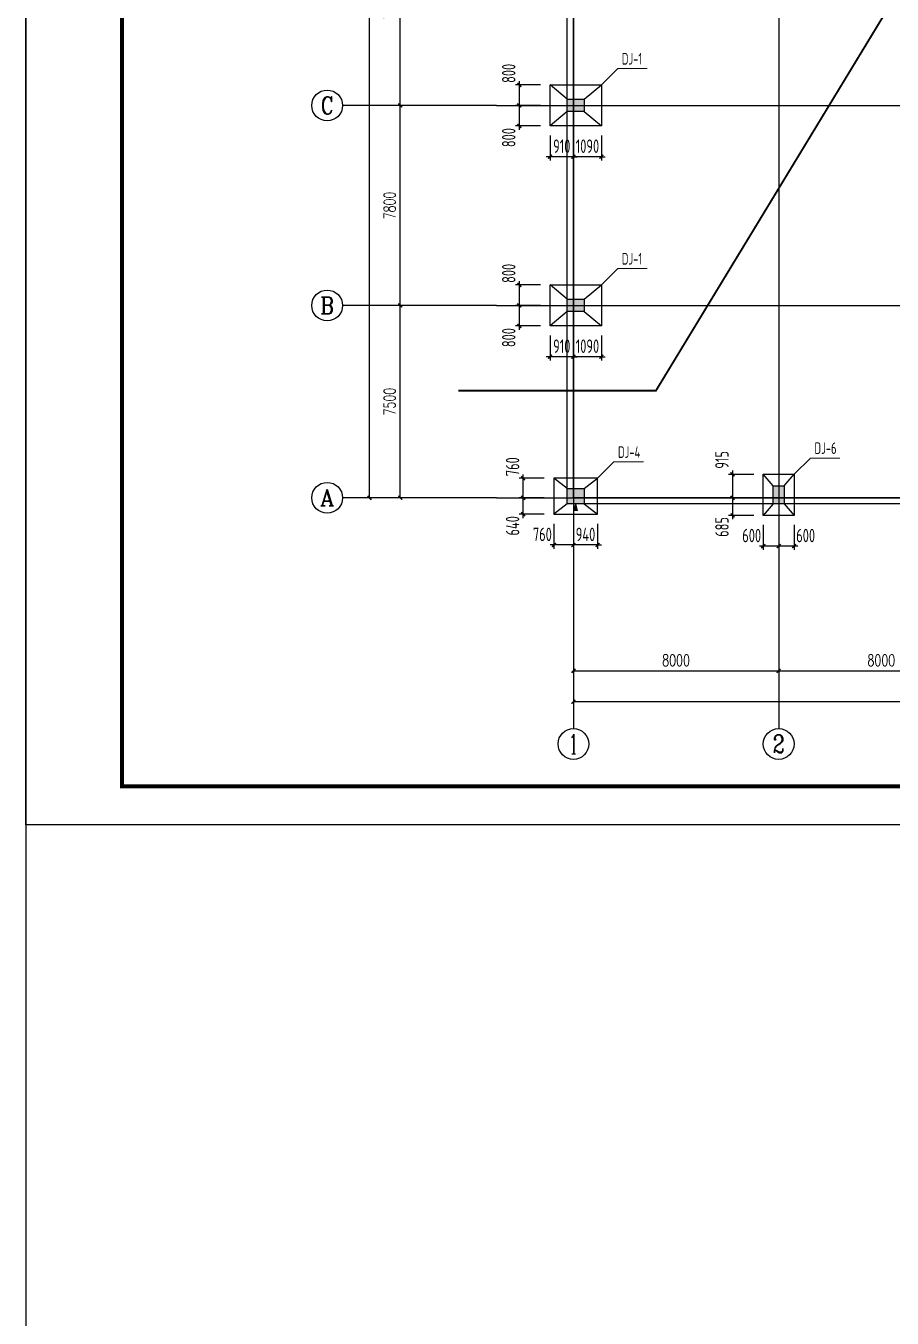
# Model space of a CAD drawing. Header units: millimetres. Extents: x 6950065 to 7140129, y 16284814 to 19754034.
# Drawn here: x 6955997 to 6989765, y 18893966 to 18944365 of the extents above; entities that cross this region are included whole.
import ezdxf
from ezdxf.enums import TextEntityAlignment as Align

# ---------------------------------------------------------------- set-up
doc = ezdxf.new("R2010")
doc.units = ezdxf.units.MM
doc.header["$LTSCALE"] = 1500
doc.header["$MEASUREMENT"] = 0
doc.linetypes.add('94', pattern=[0])
doc.linetypes.add('DASH', pattern=[0.35, 0.25, -0.1])
doc.layers.get('Defpoints').update_dxf_attribs({"color": 1})
for name, color, linetype in [('1', 7, 'Continuous'), ('3', 3, 'Continuous'), ('AXIS', 3, 'Continuous'), ('AXIS_TEXT', 7, 'Continuous'), ('COLU', 253, 'Continuous'), ('COLU_DIM', 3, 'Continuous'), ('COLU_HATCH', 251, 'Continuous'), ('C型钢', 6, 'Continuous'), ('dim', 7, 'Continuous'), ('HANDRAIL', 3, 'Continuous'), ('TK', 4, 'Continuous'), ('搅拌桩', 136, 'Continuous')]:
    doc.layers.add(name, color=color, linetype=linetype)
doc.layers.add('COLU_NUM', color=7, linetype='Continuous', lineweight=0)
doc.styles.add('_TCH_AXIS', font='COMPLEX', dxfattribs={"bigfont": 'GBCBIG'})
doc.styles.add('_TCH_DIM_T3', font='SIMPLEX', dxfattribs={"width": 0.705882, "bigfont": 'GBCBIG'})
doc.styles.add('COMPLEX', font='COMPLEX')
doc.styles.add('TSSD_Dimension', font='Tssdeng.shx', dxfattribs={"width": 0.7, "bigfont": 'hztxt.shx'})
doc.styles.add('TSSD_Label', font='Tssdeng.shx', dxfattribs={"width": 0.7, "bigfont": 'hztxt.shx'})
doc.dimstyles.new('_TCH_ARCH&&150', dxfattribs={"dimtxt": 446.25, "dimasz": 150, "dimexe": 375, "dimexo": 450, "dimgap": 189.375, "dimtad": 1, "dimdec": 0, "dimzin": 0, "dimdsep": 46, "dimtxsty": '_TCH_DIM_T3', "dimblk": 'ARCHTICK', "dimcen": 0.09, "dimclrt": 7, "dimazin": 2, "dimtfac": 1, "dimtdec": 0, "dimtix": 1, "dimtmove": 2, "dimatfit": 3, "dimfxl": 0, "dimtolj": 1, "dimtzin": 0, "dimarcsym": 0})
doc.dimstyles.new('TSSD_150_150', dxfattribs={"dimtxt": 525, "dimasz": 150, "dimexe": 150, "dimexo": 375, "dimgap": 150, "dimtad": 1, "dimdec": 0, "dimzin": 0, "dimdsep": 46, "dimtxsty": 'TSSD_Dimension', "dimblk": 'ARCHTICK', "dimcen": 0, "dimdle": 150, "dimclrt": 7, "dimadec": 0, "dimazin": 0, "dimtfac": 1, "dimtdec": 0, "dimtix": 1, "dimtmove": 2, "dimatfit": 3, "dimfxl": 0, "dimtolj": 1, "dimtzin": 0, "dimarcsym": 0})

# ---------------------------------------------------------------- blocks, each defined once
blk = doc.blocks.new('jmv')
at = {"layer": 'COLU_HATCH'}
for points in [[(6319606, 18763930), (6320266, 18763930), (6320266, 18763450), (6319606, 18763450)], [(6319606, 18756130), (6320266, 18756130), (6320266, 18755650), (6319606, 18755650)], [(6319606, 18748750), (6320266, 18748750), (6320266, 18748150), (6319606, 18748150)], [(6327626, 18748860), (6328066, 18748860), (6328066, 18748150), (6327626, 18748150)]]:
    blk.add_hatch(color=256, dxfattribs=at).paths.add_polyline_path(points)
at = {"layer": 'COLU'}
for points in [[(6319606, 18763930), (6320266, 18763930), (6320266, 18763450), (6319606, 18763450)], [(6319606, 18756130), (6320266, 18756130), (6320266, 18755650), (6319606, 18755650)], [(6319606, 18748750), (6320266, 18748750), (6320266, 18748150), (6319606, 18748150)], [(6327626, 18748860), (6328066, 18748860), (6328066, 18748150), (6327626, 18748150)]]:
    blk.add_lwpolyline(points, close=True, dxfattribs=at)
blk = doc.blocks.new('_ArchTick')
at = {"color": 0, "linetype": 'ByBlock', "const_width": 0.4}
blk.add_lwpolyline([(-0.5, -0.5), (0.5, 0.5)], dxfattribs=at)
blk = doc.blocks.new('*D786')
at = {"layer": 'COLU_DIM', "color": 0, "lineweight": -2}
for p, q in [((6977342, 18940084), (6977342, 18939109)), ((6978432, 18940084), (6978432, 18939109)), ((6977342, 18939259), (6977192, 18939259)), ((6978432, 18939259), (6977342, 18939259)), ((6978432, 18939259), (6978582, 18939259))]:
    blk.add_line(p, q, dxfattribs=at)
at = {"layer": 'Defpoints', "color": 0}
for p in [(6977342, 18940459), (6978432, 18940459), (6977342, 18939259)]:
    blk.add_point(p, dxfattribs=at)
at = {"layer": 'COLU_DIM', "color": 0, "lineweight": -2, "xscale": 150, "yscale": 150, "zscale": 150}
blk.add_blockref('_ArchTick', (6977342, 18939259), dxfattribs=at)
at = {"layer": 'COLU_DIM', "color": 0, "lineweight": -2, "xscale": 150, "yscale": 150, "zscale": 150, "rotation": 180}
blk.add_blockref('_ArchTick', (6978432, 18939259), dxfattribs=at)
at = {"layer": 'COLU_DIM', "color": 7, "insert": (6977887, 18939672), "char_height": 525, "attachment_point": 5, "style": 'TSSD_Dimension'}
blk.add_mtext('\\A1;1090', dxfattribs=at)
blk = doc.blocks.new('*D787')
at = {"layer": 'COLU_DIM', "color": 0, "lineweight": -2}
for p, q in [((6976432, 18940084), (6976432, 18939109)), ((6977342, 18940084), (6977342, 18939109)), ((6976432, 18939259), (6976282, 18939259)), ((6977342, 18939259), (6976432, 18939259)), ((6977342, 18939259), (6977492, 18939259))]:
    blk.add_line(p, q, dxfattribs=at)
at = {"layer": 'Defpoints', "color": 0}
for p in [(6976432, 18940459), (6977342, 18940459), (6976432, 18939259)]:
    blk.add_point(p, dxfattribs=at)
at = {"layer": 'COLU_DIM', "color": 0, "lineweight": -2, "xscale": 150, "yscale": 150, "zscale": 150}
blk.add_blockref('_ArchTick', (6976432, 18939259), dxfattribs=at)
at = {"layer": 'COLU_DIM', "color": 0, "lineweight": -2, "xscale": 150, "yscale": 150, "zscale": 150, "rotation": 180}
blk.add_blockref('_ArchTick', (6977342, 18939259), dxfattribs=at)
at = {"layer": 'COLU_DIM', "color": 7, "insert": (6976887, 18939672), "char_height": 525, "attachment_point": 5, "style": 'TSSD_Dimension'}
blk.add_mtext('\\A1;910', dxfattribs=at)
blk = doc.blocks.new('*D788')
at = {"layer": 'COLU_DIM', "color": 0, "lineweight": -2}
for p, q in [((6976057, 18942059), (6975082, 18942059)), ((6975232, 18942209), (6975232, 18941109)), ((6976057, 18941259), (6975082, 18941259))]:
    blk.add_line(p, q, dxfattribs=at)
at = {"layer": 'Defpoints', "color": 0}
for p in [(6976432, 18942059), (6975232, 18941259), (6976432, 18941259)]:
    blk.add_point(p, dxfattribs=at)
at = {"layer": 'COLU_DIM', "color": 0, "lineweight": -2, "xscale": 150, "yscale": 150, "zscale": 150}
for p, rotation in [((6975232, 18942059), 90), ((6975232, 18941259), 270)]:
    blk.add_blockref('_ArchTick', p, dxfattribs=dict(at, rotation=rotation))
at = {"layer": 'COLU_DIM', "color": 7, "insert": (6974819, 18942511), "char_height": 525, "attachment_point": 5, "rotation": 90, "style": 'TSSD_Dimension'}
blk.add_mtext('\\A1;800', dxfattribs=at)
blk = doc.blocks.new('*D789')
at = {"layer": 'COLU_DIM', "color": 0, "lineweight": -2}
for p, q in [((6976057, 18941259), (6975082, 18941259)), ((6975232, 18941409), (6975232, 18940309)), ((6976057, 18940459), (6975082, 18940459))]:
    blk.add_line(p, q, dxfattribs=at)
at = {"layer": 'Defpoints', "color": 0}
for p in [(6976432, 18941259), (6975232, 18940459), (6976432, 18940459)]:
    blk.add_point(p, dxfattribs=at)
at = {"layer": 'COLU_DIM', "color": 0, "lineweight": -2, "xscale": 150, "yscale": 150, "zscale": 150}
for p, rotation in [((6975232, 18941259), 90), ((6975232, 18940459), 270)]:
    blk.add_blockref('_ArchTick', p, dxfattribs=dict(at, rotation=rotation))
at = {"layer": 'COLU_DIM', "color": 7, "insert": (6974819, 18940007), "char_height": 525, "attachment_point": 5, "rotation": 90, "style": 'TSSD_Dimension'}
blk.add_mtext('\\A1;800', dxfattribs=at)
blk = doc.blocks.new('*D790')
at = {"layer": 'COLU_DIM', "color": 0, "lineweight": -2}
for p, q in [((6977342, 18932284), (6977342, 18931309)), ((6978432, 18932284), (6978432, 18931309)), ((6977342, 18931459), (6977192, 18931459)), ((6978432, 18931459), (6977342, 18931459)), ((6978432, 18931459), (6978582, 18931459))]:
    blk.add_line(p, q, dxfattribs=at)
at = {"layer": 'Defpoints', "color": 0}
for p in [(6977342, 18932659), (6978432, 18932659), (6977342, 18931459)]:
    blk.add_point(p, dxfattribs=at)
at = {"layer": 'COLU_DIM', "color": 0, "lineweight": -2, "xscale": 150, "yscale": 150, "zscale": 150}
blk.add_blockref('_ArchTick', (6977342, 18931459), dxfattribs=at)
at = {"layer": 'COLU_DIM', "color": 0, "lineweight": -2, "xscale": 150, "yscale": 150, "zscale": 150, "rotation": 180}
blk.add_blockref('_ArchTick', (6978432, 18931459), dxfattribs=at)
at = {"layer": 'COLU_DIM', "color": 7, "insert": (6977887, 18931872), "char_height": 525, "attachment_point": 5, "style": 'TSSD_Dimension'}
blk.add_mtext('\\A1;1090', dxfattribs=at)
blk = doc.blocks.new('*D791')
at = {"layer": 'COLU_DIM', "color": 0, "lineweight": -2}
for p, q in [((6976432, 18932284), (6976432, 18931309)), ((6977342, 18932284), (6977342, 18931309)), ((6976432, 18931459), (6976282, 18931459)), ((6977342, 18931459), (6976432, 18931459)), ((6977342, 18931459), (6977492, 18931459))]:
    blk.add_line(p, q, dxfattribs=at)
at = {"layer": 'Defpoints', "color": 0}
for p in [(6976432, 18932659), (6977342, 18932659), (6976432, 18931459)]:
    blk.add_point(p, dxfattribs=at)
at = {"layer": 'COLU_DIM', "color": 0, "lineweight": -2, "xscale": 150, "yscale": 150, "zscale": 150}
blk.add_blockref('_ArchTick', (6976432, 18931459), dxfattribs=at)
at = {"layer": 'COLU_DIM', "color": 0, "lineweight": -2, "xscale": 150, "yscale": 150, "zscale": 150, "rotation": 180}
blk.add_blockref('_ArchTick', (6977342, 18931459), dxfattribs=at)
at = {"layer": 'COLU_DIM', "color": 7, "insert": (6976887, 18931872), "char_height": 525, "attachment_point": 5, "style": 'TSSD_Dimension'}
blk.add_mtext('\\A1;910', dxfattribs=at)
blk = doc.blocks.new('*D792')
at = {"layer": 'COLU_DIM', "color": 0, "lineweight": -2}
for p, q in [((6976057, 18934259), (6975082, 18934259)), ((6975232, 18934409), (6975232, 18933309)), ((6976057, 18933459), (6975082, 18933459))]:
    blk.add_line(p, q, dxfattribs=at)
at = {"layer": 'Defpoints', "color": 0}
for p in [(6976432, 18934259), (6975232, 18933459), (6976432, 18933459)]:
    blk.add_point(p, dxfattribs=at)
at = {"layer": 'COLU_DIM', "color": 0, "lineweight": -2, "xscale": 150, "yscale": 150, "zscale": 150}
for p, rotation in [((6975232, 18934259), 90), ((6975232, 18933459), 270)]:
    blk.add_blockref('_ArchTick', p, dxfattribs=dict(at, rotation=rotation))
at = {"layer": 'COLU_DIM', "color": 7, "insert": (6974819, 18934711), "char_height": 525, "attachment_point": 5, "rotation": 90, "style": 'TSSD_Dimension'}
blk.add_mtext('\\A1;800', dxfattribs=at)
blk = doc.blocks.new('*D793')
at = {"layer": 'COLU_DIM', "color": 0, "lineweight": -2}
for p, q in [((6976057, 18933459), (6975082, 18933459)), ((6975232, 18933609), (6975232, 18932509)), ((6976057, 18932659), (6975082, 18932659))]:
    blk.add_line(p, q, dxfattribs=at)
at = {"layer": 'Defpoints', "color": 0}
for p in [(6976432, 18933459), (6975232, 18932659), (6976432, 18932659)]:
    blk.add_point(p, dxfattribs=at)
at = {"layer": 'COLU_DIM', "color": 0, "lineweight": -2, "xscale": 150, "yscale": 150, "zscale": 150}
for p, rotation in [((6975232, 18933459), 90), ((6975232, 18932659), 270)]:
    blk.add_blockref('_ArchTick', p, dxfattribs=dict(at, rotation=rotation))
at = {"layer": 'COLU_DIM', "color": 7, "insert": (6974819, 18932207), "char_height": 525, "attachment_point": 5, "rotation": 90, "style": 'TSSD_Dimension'}
blk.add_mtext('\\A1;800', dxfattribs=at)
blk = doc.blocks.new('*D1348')
at = {"layer": 'COLU_DIM', "color": 0, "lineweight": -2}
for p, q in [((6985342, 18924899), (6985342, 18923924)), ((6985942, 18924899), (6985942, 18923924)), ((6986092, 18924074), (6985192, 18924074))]:
    blk.add_line(p, q, dxfattribs=at)
at = {"layer": 'Defpoints', "color": 0}
for p in [(6985342, 18925274), (6985942, 18925274), (6985342, 18924074)]:
    blk.add_point(p, dxfattribs=at)
at = {"layer": 'COLU_DIM', "color": 0, "lineweight": -2, "xscale": 150, "yscale": 150, "zscale": 150, "rotation": 180}
blk.add_blockref('_ArchTick', (6985342, 18924074), dxfattribs=at)
at = {"layer": 'COLU_DIM', "color": 0, "lineweight": -2, "xscale": 150, "yscale": 150, "zscale": 150}
blk.add_blockref('_ArchTick', (6985942, 18924074), dxfattribs=at)
at = {"layer": 'COLU_DIM', "color": 7, "insert": (6986393, 18924487), "char_height": 525, "attachment_point": 5, "style": 'TSSD_Dimension'}
blk.add_mtext('\\A1;600', dxfattribs=at)
blk = doc.blocks.new('*D1349')
at = {"layer": 'COLU_DIM', "color": 0, "lineweight": -2}
for p, q in [((6984742, 18924899), (6984742, 18923924)), ((6985342, 18924899), (6985342, 18923924)), ((6985492, 18924074), (6984592, 18924074))]:
    blk.add_line(p, q, dxfattribs=at)
at = {"layer": 'Defpoints', "color": 0}
for p in [(6984742, 18925274), (6985342, 18925274), (6984742, 18924074)]:
    blk.add_point(p, dxfattribs=at)
at = {"layer": 'COLU_DIM', "color": 0, "lineweight": -2, "xscale": 150, "yscale": 150, "zscale": 150, "rotation": 180}
blk.add_blockref('_ArchTick', (6984742, 18924074), dxfattribs=at)
at = {"layer": 'COLU_DIM', "color": 0, "lineweight": -2, "xscale": 150, "yscale": 150, "zscale": 150}
blk.add_blockref('_ArchTick', (6985342, 18924074), dxfattribs=at)
at = {"layer": 'COLU_DIM', "color": 7, "insert": (6984290, 18924487), "char_height": 525, "attachment_point": 5, "style": 'TSSD_Dimension'}
blk.add_mtext('\\A1;600', dxfattribs=at)
blk = doc.blocks.new('*D1347')
at = {"layer": 'COLU_DIM', "color": 0, "lineweight": -2}
for p, q in [((6984367, 18926874), (6983392, 18926874)), ((6983542, 18927024), (6983542, 18925809)), ((6984367, 18925959), (6983392, 18925959))]:
    blk.add_line(p, q, dxfattribs=at)
at = {"layer": 'Defpoints', "color": 0}
for p in [(6984742, 18926874), (6983542, 18925959), (6984742, 18925959)]:
    blk.add_point(p, dxfattribs=at)
at = {"layer": 'COLU_DIM', "color": 0, "lineweight": -2, "xscale": 150, "yscale": 150, "zscale": 150}
for p, rotation in [((6983542, 18926874), 90), ((6983542, 18925959), 270)]:
    blk.add_blockref('_ArchTick', p, dxfattribs=dict(at, rotation=rotation))
at = {"layer": 'COLU_DIM', "color": 7, "insert": (6983129, 18927439), "char_height": 525, "attachment_point": 5, "rotation": 90, "style": 'TSSD_Dimension'}
blk.add_mtext('\\A1;915', dxfattribs=at)
blk = doc.blocks.new('*D1350')
at = {"layer": 'COLU_DIM', "color": 0, "lineweight": -2}
for p, q in [((6984367, 18925959), (6983392, 18925959)), ((6983542, 18926109), (6983542, 18925124)), ((6984367, 18925274), (6983392, 18925274))]:
    blk.add_line(p, q, dxfattribs=at)
at = {"layer": 'Defpoints', "color": 0}
for p in [(6984742, 18925959), (6983542, 18925274), (6984742, 18925274)]:
    blk.add_point(p, dxfattribs=at)
at = {"layer": 'COLU_DIM', "color": 0, "lineweight": -2, "xscale": 150, "yscale": 150, "zscale": 150}
for p, rotation in [((6983542, 18925959), 90), ((6983542, 18925274), 270)]:
    blk.add_blockref('_ArchTick', p, dxfattribs=dict(at, rotation=rotation))
at = {"layer": 'COLU_DIM', "color": 7, "insert": (6983129, 18924822), "char_height": 525, "attachment_point": 5, "rotation": 90, "style": 'TSSD_Dimension'}
blk.add_mtext('\\A1;685', dxfattribs=at)
blk = doc.blocks.new('A$C177878A3')
at = {"layer": '1', "linetype": '94'}
blk.add_hatch(color=6, dxfattribs=at).paths.add_polyline_path([(112, 433), (0, 0), (224, 0)])
at = {"layer": '1', "color": 6, "linetype": '94'}
for p, q in [((0, 0), (112, 433)), ((224, 0), (112, 433)), ((0, 0), (224, 0))]:
    blk.add_line(p, q, dxfattribs=at)
blk = doc.blocks.new('A$C32175502')
at = {"layer": '1', "linetype": '94'}
blk.add_blockref('A$C177878A3', (0, 0), dxfattribs=at)
blk = doc.blocks.new('A$C3C5B3CE3')
at = {"layer": '1', "linetype": '94', "rotation": 180}
blk.add_blockref('A$C32175502', (224, 433), dxfattribs=at)
blk = doc.blocks.new('A$C43EB326B')
at = {"layer": '搅拌桩'}
blk.add_blockref('A$C3C5B3CE3', (0, 0), dxfattribs=at)
blk = doc.blocks.new('A$C2BB7790D')
at = {"layer": 'dim'}
blk.add_blockref('A$C43EB326B', (0, 0), dxfattribs=at)
blk = doc.blocks.new('GeYuanFrame_88343862', base_point=(20.09, 4.53))
at = {"layer": 'TK'}
blk.add_lwpolyline([(20.09, 4.53), (20.09, 598.53), (861.09, 598.53), (861.09, 4.53)], close=True, dxfattribs=at)
at = {"layer": 'TK', "const_width": 1}
blk.add_lwpolyline([(45.09, 588.53), (851.09, 588.53), (851.09, 14.53), (45.09, 14.53)], close=True, dxfattribs=at)
blk = doc.blocks.new('*D1343')
at = {"layer": 'COLU_DIM', "color": 0, "lineweight": -2}
for p, q in [((6977342, 18924944), (6977342, 18923969)), ((6978282, 18924944), (6978282, 18923969)), ((6977342, 18924119), (6977192, 18924119)), ((6978282, 18924119), (6977342, 18924119)), ((6978282, 18924119), (6978432, 18924119))]:
    blk.add_line(p, q, dxfattribs=at)
at = {"layer": 'Defpoints', "color": 0}
for p in [(6977342, 18925319), (6978282, 18925319), (6977342, 18924119)]:
    blk.add_point(p, dxfattribs=at)
at = {"layer": 'COLU_DIM', "color": 0, "lineweight": -2, "xscale": 150, "yscale": 150, "zscale": 150}
blk.add_blockref('_ArchTick', (6977342, 18924119), dxfattribs=at)
at = {"layer": 'COLU_DIM', "color": 0, "lineweight": -2, "xscale": 150, "yscale": 150, "zscale": 150, "rotation": 180}
blk.add_blockref('_ArchTick', (6978282, 18924119), dxfattribs=at)
at = {"layer": 'COLU_DIM', "color": 7, "insert": (6977812, 18924532), "char_height": 525, "attachment_point": 5, "style": 'TSSD_Dimension'}
blk.add_mtext('\\A1;940', dxfattribs=at)
blk = doc.blocks.new('*D1344')
at = {"layer": 'COLU_DIM', "color": 0, "lineweight": -2}
for p, q in [((6976582, 18924944), (6976582, 18923969)), ((6977342, 18924944), (6977342, 18923969)), ((6977492, 18924119), (6976432, 18924119))]:
    blk.add_line(p, q, dxfattribs=at)
at = {"layer": 'Defpoints', "color": 0}
for p in [(6976582, 18925319), (6977342, 18925319), (6976582, 18924119)]:
    blk.add_point(p, dxfattribs=at)
at = {"layer": 'COLU_DIM', "color": 0, "lineweight": -2, "xscale": 150, "yscale": 150, "zscale": 150, "rotation": 180}
blk.add_blockref('_ArchTick', (6976582, 18924119), dxfattribs=at)
at = {"layer": 'COLU_DIM', "color": 0, "lineweight": -2, "xscale": 150, "yscale": 150, "zscale": 150}
blk.add_blockref('_ArchTick', (6977342, 18924119), dxfattribs=at)
at = {"layer": 'COLU_DIM', "color": 7, "insert": (6976130, 18924532), "char_height": 525, "attachment_point": 5, "style": 'TSSD_Dimension'}
blk.add_mtext('\\A1;760', dxfattribs=at)
blk = doc.blocks.new('*D1345')
at = {"layer": 'COLU_DIM', "color": 0, "lineweight": -2}
for p, q in [((6976207, 18925959), (6975232, 18925959)), ((6975382, 18925169), (6975382, 18926109)), ((6976207, 18925319), (6975232, 18925319))]:
    blk.add_line(p, q, dxfattribs=at)
at = {"layer": 'Defpoints', "color": 0}
for p in [(6975382, 18925959), (6976582, 18925959), (6976582, 18925319)]:
    blk.add_point(p, dxfattribs=at)
at = {"layer": 'COLU_DIM', "color": 0, "lineweight": -2, "xscale": 150, "yscale": 150, "zscale": 150}
for p, rotation in [((6975382, 18925959), 90), ((6975382, 18925319), 270)]:
    blk.add_blockref('_ArchTick', p, dxfattribs=dict(at, rotation=rotation))
at = {"layer": 'COLU_DIM', "color": 7, "insert": (6974969, 18924867), "char_height": 525, "attachment_point": 5, "rotation": 90, "style": 'TSSD_Dimension'}
blk.add_mtext('\\A1;640', dxfattribs=at)
blk = doc.blocks.new('*D1346')
at = {"layer": 'COLU_DIM', "color": 0, "lineweight": -2}
for p, q in [((6975382, 18925809), (6975382, 18926869)), ((6976207, 18926719), (6975232, 18926719)), ((6976207, 18925959), (6975232, 18925959))]:
    blk.add_line(p, q, dxfattribs=at)
at = {"layer": 'Defpoints', "color": 0}
for p in [(6975382, 18926719), (6976582, 18926719), (6976582, 18925959)]:
    blk.add_point(p, dxfattribs=at)
at = {"layer": 'COLU_DIM', "color": 0, "lineweight": -2, "xscale": 150, "yscale": 150, "zscale": 150}
for p, rotation in [((6975382, 18926719), 90), ((6975382, 18925959), 270)]:
    blk.add_blockref('_ArchTick', p, dxfattribs=dict(at, rotation=rotation))
at = {"layer": 'COLU_DIM', "color": 7, "insert": (6974969, 18927171), "char_height": 525, "attachment_point": 5, "rotation": 90, "style": 'TSSD_Dimension'}
blk.add_mtext('\\A1;760', dxfattribs=at)
blk = doc.blocks.new('*D1489')
at = {"layer": 'Defpoints', "color": 0}
for p in [(6977342, 18922959), (6985342, 18922959), (6985342, 18919209)]:
    blk.add_point(p, dxfattribs=at)
at = {"layer": 'HANDRAIL', "color": 0, "lineweight": -2}
for p, q in [((6977342, 18922509), (6977342, 18918834)), ((6985342, 18922509), (6985342, 18918834)), ((6977342, 18919209), (6985342, 18919209))]:
    blk.add_line(p, q, dxfattribs=at)
at = {"layer": 'HANDRAIL', "color": 0, "lineweight": -2, "xscale": 150, "yscale": 150, "zscale": 150, "rotation": 180}
blk.add_blockref('_ArchTick', (6977342, 18919209), dxfattribs=at)
at = {"layer": 'HANDRAIL', "color": 0, "lineweight": -2, "xscale": 150, "yscale": 150, "zscale": 150}
blk.add_blockref('_ArchTick', (6985342, 18919209), dxfattribs=at)
at = {"layer": 'HANDRAIL', "color": 7, "insert": (6981342, 18919622), "char_height": 446.2, "attachment_point": 5, "style": '_TCH_DIM_T3'}
blk.add_mtext('\\A1;8000', dxfattribs=at)
blk = doc.blocks.new('*D1490')
at = {"layer": 'Defpoints', "color": 0}
for p in [(6985342, 18922959), (6993342, 18922959), (6993342, 18919209)]:
    blk.add_point(p, dxfattribs=at)
at = {"layer": 'HANDRAIL', "color": 0, "lineweight": -2}
for p, q in [((6985342, 18922509), (6985342, 18918834)), ((6993342, 18922509), (6993342, 18918834)), ((6985342, 18919209), (6993342, 18919209))]:
    blk.add_line(p, q, dxfattribs=at)
at = {"layer": 'HANDRAIL', "color": 0, "lineweight": -2, "xscale": 150, "yscale": 150, "zscale": 150, "rotation": 180}
blk.add_blockref('_ArchTick', (6985342, 18919209), dxfattribs=at)
at = {"layer": 'HANDRAIL', "color": 0, "lineweight": -2, "xscale": 150, "yscale": 150, "zscale": 150}
blk.add_blockref('_ArchTick', (6993342, 18919209), dxfattribs=at)
at = {"layer": 'HANDRAIL', "color": 7, "insert": (6989342, 18919622), "char_height": 446.2, "attachment_point": 5, "style": '_TCH_DIM_T3'}
blk.add_mtext('\\A1;8000', dxfattribs=at)
blk = doc.blocks.new('*D1495')
at = {"layer": 'Defpoints', "color": 0}
for p in [(6977342, 18922959), (7025342, 18922959), (7025342, 18918009)]:
    blk.add_point(p, dxfattribs=at)
at = {"layer": 'HANDRAIL', "color": 0, "lineweight": -2}
for p, q in [((6977342, 18922509), (6977342, 18917634)), ((7025342, 18922509), (7025342, 18917634)), ((6977342, 18918009), (7025342, 18918009))]:
    blk.add_line(p, q, dxfattribs=at)
at = {"layer": 'HANDRAIL', "color": 0, "lineweight": -2, "xscale": 150, "yscale": 150, "zscale": 150, "rotation": 180}
blk.add_blockref('_ArchTick', (6977342, 18918009), dxfattribs=at)
at = {"layer": 'HANDRAIL', "color": 0, "lineweight": -2, "xscale": 150, "yscale": 150, "zscale": 150}
blk.add_blockref('_ArchTick', (7025342, 18918009), dxfattribs=at)
at = {"layer": 'HANDRAIL', "color": 7, "insert": (7001342, 18918422), "char_height": 446.2, "attachment_point": 5, "style": '_TCH_DIM_T3'}
blk.add_mtext('\\A1;48000', dxfattribs=at)
blk = doc.blocks.new('*D1496')
at = {"layer": 'Defpoints', "color": 0}
for p in [(6970592, 18933459), (6974342, 18933459), (6974342, 18925959)]:
    blk.add_point(p, dxfattribs=at)
at = {"layer": 'HANDRAIL', "color": 0, "lineweight": -2}
for p, q in [((6973892, 18933459), (6970217, 18933459)), ((6970592, 18925959), (6970592, 18933459)), ((6973892, 18925959), (6970217, 18925959))]:
    blk.add_line(p, q, dxfattribs=at)
at = {"layer": 'HANDRAIL', "color": 0, "lineweight": -2, "xscale": 150, "yscale": 150, "zscale": 150}
for p, rotation in [((6970592, 18933459), 90), ((6970592, 18925959), 270)]:
    blk.add_blockref('_ArchTick', p, dxfattribs=dict(at, rotation=rotation))
at = {"layer": 'HANDRAIL', "color": 7, "insert": (6970179, 18929709), "char_height": 446.2, "attachment_point": 5, "rotation": 90, "style": '_TCH_DIM_T3'}
blk.add_mtext('\\A1;7500', dxfattribs=at)
blk = doc.blocks.new('*D1497')
at = {"layer": 'Defpoints', "color": 0}
for p in [(6970592, 18941259), (6974342, 18941259), (6974342, 18933459)]:
    blk.add_point(p, dxfattribs=at)
at = {"layer": 'HANDRAIL', "color": 0, "lineweight": -2}
for p, q in [((6973892, 18941259), (6970217, 18941259)), ((6970592, 18933459), (6970592, 18941259)), ((6973892, 18933459), (6970217, 18933459))]:
    blk.add_line(p, q, dxfattribs=at)
at = {"layer": 'HANDRAIL', "color": 0, "lineweight": -2, "xscale": 150, "yscale": 150, "zscale": 150}
for p, rotation in [((6970592, 18941259), 90), ((6970592, 18933459), 270)]:
    blk.add_blockref('_ArchTick', p, dxfattribs=dict(at, rotation=rotation))
at = {"layer": 'HANDRAIL', "color": 7, "insert": (6970179, 18937359), "char_height": 446.2, "attachment_point": 5, "rotation": 90, "style": '_TCH_DIM_T3'}
blk.add_mtext('\\A1;7800', dxfattribs=at)
blk = doc.blocks.new('*D1498')
at = {"layer": 'Defpoints', "color": 0}
for p in [(6970592, 18949059), (6974342, 18949059), (6974342, 18941259)]:
    blk.add_point(p, dxfattribs=at)
at = {"layer": 'HANDRAIL', "color": 0, "lineweight": -2}
for p, q in [((6973892, 18949059), (6970217, 18949059)), ((6970592, 18941259), (6970592, 18949059)), ((6973892, 18941259), (6970217, 18941259))]:
    blk.add_line(p, q, dxfattribs=at)
at = {"layer": 'HANDRAIL', "color": 0, "lineweight": -2, "xscale": 150, "yscale": 150, "zscale": 150}
for p, rotation in [((6970592, 18949059), 90), ((6970592, 18941259), 270)]:
    blk.add_blockref('_ArchTick', p, dxfattribs=dict(at, rotation=rotation))
at = {"layer": 'HANDRAIL', "color": 7, "insert": (6970179, 18945159), "char_height": 446.2, "attachment_point": 5, "rotation": 90, "style": '_TCH_DIM_T3'}
blk.add_mtext('\\A1;7800', dxfattribs=at)
blk = doc.blocks.new('*D1503')
at = {"layer": 'Defpoints', "color": 0}
for p in [(6969392, 18979959), (6974342, 18979959), (6974342, 18925959)]:
    blk.add_point(p, dxfattribs=at)
at = {"layer": 'HANDRAIL', "color": 0, "lineweight": -2}
for p, q in [((6973892, 18979959), (6969017, 18979959)), ((6969392, 18925959), (6969392, 18979959)), ((6973892, 18925959), (6969017, 18925959))]:
    blk.add_line(p, q, dxfattribs=at)
at = {"layer": 'HANDRAIL', "color": 0, "lineweight": -2, "xscale": 150, "yscale": 150, "zscale": 150}
for p, rotation in [((6969392, 18979959), 90), ((6969392, 18925959), 270)]:
    blk.add_blockref('_ArchTick', p, dxfattribs=dict(at, rotation=rotation))
at = {"layer": 'HANDRAIL', "color": 7, "insert": (6968979, 18952959), "char_height": 446.2, "attachment_point": 5, "rotation": 90, "style": '_TCH_DIM_T3'}
blk.add_mtext('\\A1;54000', dxfattribs=at)
blk = doc.blocks.new('_AXISO')
blk.add_circle((0, 0), 0.5)
at = {"layer": 'AXIS_TEXT', "style": 'COMPLEX', "width": 1.041667}
blk.add_attdef('A', text='', height=0.56, dxfattribs=at).set_placement((-0.25, -0.28), (0.25, -0.28), align=Align.FIT)

msp = doc.modelspace()

# ---------------------------------------------------------------- linework, layer by layer
at = {"layer": 'AXIS', "color": 1}
for p, q in [((6977341.7, 18982959.1), (6977341.7, 18922959.1)), ((6985341.7, 18982959.1), (6985341.7, 18922959.1)), ((6974341.7, 18941259.1), (7030714.6, 18941259.1)), ((6974341.7, 18933459.1), (7030714.6, 18933459.1)), ((6974341.7, 18925959.1), (7030714.6, 18925959.1))]:
    msp.add_line(p, q, dxfattribs=at)
at = {"layer": 'COLU'}
for points in [[(6976431.7, 18942059.1), (6978431.7, 18942059.1), (6978431.7, 18940459.1), (6976431.7, 18940459.1)], [(6976431.7, 18934259.1), (6978431.7, 18934259.1), (6978431.7, 18932659.1), (6976431.7, 18932659.1)], [(6984741.7, 18926874.1), (6985941.7, 18926874.1), (6985941.7, 18925274.1), (6984741.7, 18925274.1)], [(6976581.7, 18925319.1), (6978281.7, 18925319.1), (6978281.7, 18926719.1), (6976581.7, 18926719.1)]]:
    msp.add_lwpolyline(points, close=True, dxfattribs=at)
at = {"layer": 'COLU_NUM'}
for p, q in [((6978431.7, 18942059.1), (6979068.1, 18942695.5)), ((6979068.1, 18942695.5), (6980219.1, 18942695.5)), ((6978431.7, 18934259.1), (6979068.1, 18934895.5)), ((6979068.1, 18934895.5), (6980219.1, 18934895.5)), ((6985941.7, 18926874.1), (6986578.1, 18927510.5)), ((6986578.1, 18927510.5), (6987729.1, 18927510.5)), ((6978281.7, 18926719.1), (6978918.1, 18927355.5)), ((6978918.1, 18927355.5), (6980069.1, 18927355.5))]:
    msp.add_line(p, q, dxfattribs=at)
at = {"layer": 'C型钢', "color": 3}
for points in [[(6955997, 19754034.2), (6955997, 16284813.9)], [(6977101.7, 18941499.1), (6976431.7, 18942059.1)], [(6977761.7, 18941499.1), (6978431.7, 18942059.1)], [(6977101.7, 18941019.1), (6976431.7, 18940459.1)], [(6977761.7, 18941019.1), (6978431.7, 18940459.1)], [(6977101.7, 18933699.1), (6976431.7, 18934259.1)], [(6977761.7, 18933699.1), (6978431.7, 18934259.1)], [(6977101.7, 18933219.1), (6976431.7, 18932659.1)], [(6977761.7, 18933219.1), (6978431.7, 18932659.1)], [(6985121.7, 18926429.1), (6984741.7, 18926874.1)], [(6985561.7, 18926429.1), (6985941.7, 18926874.1)], [(6977101.7, 18926319.1), (6976581.7, 18926719.1)], [(6977761.7, 18926319.1), (6978281.7, 18926719.1)], [(6977101.7, 18925719.1), (6976581.7, 18925319.1)], [(6977761.7, 18925719.1), (6978281.7, 18925319.1)], [(6985121.7, 18925719.1), (6984741.7, 18925274.1)], [(6985561.7, 18925719.1), (6985941.7, 18925274.1)]]:
    msp.add_lwpolyline(points, dxfattribs=at)
at = {"layer": 'C型钢', "color": 3, "linetype": 'DASH', "const_width": 75}
msp.add_lwpolyline([(7022841.4, 18982967.2), (7005856.9, 18953880.5), (6994967.1, 18953880.5), (6980557.2, 18930137), (6972858.6, 18930137)], dxfattribs=at)
at = {"layer": 'C型钢', "color": 4}
for points in [[(6977101.7, 18980199.1), (7025581.7, 18980199.1), (7025581.7, 18925719.1), (6977101.7, 18925719.1)], [(6977341.7, 18979959.1), (7025341.7, 18979959.1), (7025341.7, 18925959.1), (6977341.7, 18925959.1)]]:
    msp.add_lwpolyline(points, close=True, dxfattribs=at)
at = {"layer": 'HANDRAIL'}
for p, q in [((6974341.7, 18941259.1), (6968341.7, 18941259.1)), ((6974341.7, 18933459.1), (6968341.7, 18933459.1)), ((6974341.7, 18925959.1), (6968341.7, 18925959.1)), ((6977341.7, 18922959.1), (6977341.7, 18916959.1)), ((6985341.7, 18922959.1), (6985341.7, 18916959.1))]:
    msp.add_line(p, q, dxfattribs=at)

# ---------------------------------------------------------------- block references
at = {"layer": '3', "xscale": -0.6000000000931323, "yscale": 0.5999999999767169, "zscale": 0.6, "rotation": 180}
msp.add_blockref('A$C2BB7790D', (6977364.7, 18925719.1), dxfattribs=at)
at = {"layer": 'C型钢', "color": 3, "xscale": 150, "yscale": 150, "zscale": 150}
msp.add_blockref('GeYuanFrame_88343862', (6955997, 18913204.1), dxfattribs=at)
at = {"layer": 'C型钢', "color": 3}
msp.add_blockref('jmv', (657495.6, 177569.1), dxfattribs=at)
at = {"layer": 'HANDRAIL'}
ref = msp.add_blockref('_AXISO', (6967741.7, 18941259.1), dxfattribs=dict(at, xscale=1200, yscale=1200, zscale=1200))
ref.add_attrib('A', 'C', dxfattribs={"layer": 'AXIS_TEXT', "height": 683.5, "style": '_TCH_AXIS'}).set_placement((6967497.6, 18940917.3), (6967985.9, 18940917.3), align=Align.FIT)
ref = msp.add_blockref('_AXISO', (6967741.7, 18933459.1), dxfattribs=dict(at, xscale=1200, yscale=1200, zscale=1200))
ref.add_attrib('A', 'B', dxfattribs={"layer": 'AXIS_TEXT', "height": 652.9, "style": '_TCH_AXIS'}).set_placement((6967477.5, 18933132.6), (6968006, 18933132.6), align=Align.FIT)
ref = msp.add_blockref('_AXISO', (6967741.7, 18925959.1), dxfattribs=dict(at, xscale=1200, yscale=1200, zscale=1200))
ref.add_attrib('A', 'A', dxfattribs={"layer": 'AXIS_TEXT', "height": 637.8, "style": '_TCH_AXIS'}).set_placement((6967468.4, 18925640.2), (6968015.1, 18925640.2), align=Align.FIT)
ref = msp.add_blockref('_AXISO', (6977341.7, 18916359.1), dxfattribs=dict(at, xscale=1200, yscale=1200, zscale=1200))
ref.add_attrib('A', '1', dxfattribs={"layer": 'AXIS_TEXT', "height": 772.1, "style": '_TCH_AXIS'}).set_placement((6977176.3, 18915973), (6977507.2, 18915973), align=Align.FIT)
ref = msp.add_blockref('_AXISO', (6985341.7, 18916359.1), dxfattribs=dict(at, xscale=1200, yscale=1200, zscale=1200))
ref.add_attrib('A', '2', dxfattribs={"layer": 'AXIS_TEXT', "height": 698.9, "style": '_TCH_AXIS'}).set_placement((6985108.8, 18916009.6), (6985574.7, 18916009.6), align=Align.FIT)

# ---------------------------------------------------------------- texts
at = {"layer": 'COLU_NUM', "style": 'TSSD_Label', "width": 0.7}
for s, p in [('DJ-1', (6979227.2, 18942854.6)), ('DJ-1', (6979227.2, 18935054.6)), ('DJ-4', (6979077.2, 18927514.6)), ('DJ-6', (6986737.2, 18927669.6))]:
    msp.add_text(s, height=450, dxfattribs=at).set_placement(p)

# ---------------------------------------------------------------- dimensions: what is measured, and where the dimension line sits
at = {"layer": 'COLU_DIM'}
for base, p1, p2, angle, picture, middle in [((6975231.7, 18941259.1), (6976431.7, 18942059.1), (6976431.7, 18941259.1), 270, '*D788', (6974819.2, 18942510.7)), ((6975231.7, 18940459.1), (6976431.7, 18941259.1), (6976431.7, 18940459.1), 270, '*D789', (6974819.2, 18940007.4)), ((6975231.7, 18933459.1), (6976431.7, 18934259.1), (6976431.7, 18933459.1), 270, '*D792', (6974819.2, 18934710.7)), ((6975231.7, 18932659.1), (6976431.7, 18933459.1), (6976431.7, 18932659.1), 270, '*D793', (6974819.2, 18932207.4)), ((6983541.7, 18925959.1), (6984741.7, 18926874.1), (6984741.7, 18925959.1), 270, '*D1347', (6983129.2, 18927438.8)), ((6975381.7, 18926719.1), (6976581.7, 18925959.1), (6976581.7, 18926719.1), 90, '*D1346', (6974969.2, 18927170.7)), ((6975381.7, 18925959.1), (6976581.7, 18925319.1), (6976581.7, 18925959.1), 90, '*D1345', (6974969.2, 18924867.4)), ((6983541.7, 18925274.1), (6984741.7, 18925959.1), (6984741.7, 18925274.1), 270, '*D1350', (6983129.2, 18924822.4))]:
    dim = msp.add_linear_dim(base=base, p1=p1, p2=p2, angle=angle, dimstyle='TSSD_150_150', dxfattribs=at)
    dim.commit()
    dim.dimension.update_dxf_attribs({"geometry": picture, "text_midpoint": middle, "dimtype": 128})
for base, p1, p2, picture, middle in [((6976431.7, 18939259.1), (6977341.7, 18940459.1), (6976431.7, 18940459.1), '*D787', (6976886.7, 18939671.6)), ((6977341.7, 18939259.1), (6978431.7, 18940459.1), (6977341.7, 18940459.1), '*D786', (6977886.7, 18939671.6)), ((6976431.7, 18931459.1), (6977341.7, 18932659.1), (6976431.7, 18932659.1), '*D791', (6976886.7, 18931871.6)), ((6977341.7, 18931459.1), (6978431.7, 18932659.1), (6977341.7, 18932659.1), '*D790', (6977886.7, 18931871.6)), ((6977341.7, 18924119.1), (6978281.7, 18925319.1), (6977341.7, 18925319.1), '*D1343', (6977811.7, 18924531.6))]:
    dim = msp.add_linear_dim(base=base, p1=p1, p2=p2, dimstyle='TSSD_150_150', dxfattribs=at)
    dim.commit()
    dim.dimension.update_dxf_attribs({"geometry": picture, "text_midpoint": middle})
for base, p1, p2, picture, middle in [((6976581.7, 18924119.1), (6977341.7, 18925319.1), (6976581.7, 18925319.1), '*D1344', (6976130.1, 18924531.6)), ((6984741.7, 18924074.1), (6985341.7, 18925274.1), (6984741.7, 18925274.1), '*D1349', (6984290.1, 18924486.6)), ((6985341.7, 18924074.1), (6985941.7, 18925274.1), (6985341.7, 18925274.1), '*D1348', (6986393.4, 18924486.6))]:
    dim = msp.add_linear_dim(base=base, p1=p1, p2=p2, dimstyle='TSSD_150_150', dxfattribs=at)
    dim.commit()
    dim.dimension.update_dxf_attribs({"geometry": picture, "text_midpoint": middle, "dimtype": 128})
at = {"layer": 'HANDRAIL'}
for p1, p2, distance, picture, middle in [((6974341.7, 18925959.1), (6974341.7, 18979959.1), 4950, '*D1503', (6968979.2, 18952959.1)), ((6974341.7, 18941259.1), (6974341.7, 18949059.1), 3750, '*D1498', (6970179.2, 18945159.1)), ((6974341.7, 18933459.1), (6974341.7, 18941259.1), 3750, '*D1497', (6970179.2, 18937359.1)), ((6974341.7, 18925959.1), (6974341.7, 18933459.1), 3750, '*D1496', (6970179.2, 18929709.1)), ((6977341.7, 18922959.1), (6985341.7, 18922959.1), -3750, '*D1489', (6981341.7, 18919621.6)), ((6977341.7, 18922959.1), (7025341.7, 18922959.1), -4950, '*D1495', (7001341.7, 18918421.6)), ((6985341.7, 18922959.1), (6993341.7, 18922959.1), -3750, '*D1490', (6989341.7, 18919621.6))]:
    dim = msp.add_aligned_dim(p1=p1, p2=p2, distance=distance, dimstyle='_TCH_ARCH&&150', dxfattribs=at)
    dim.commit()
    dim.dimension.update_dxf_attribs({"geometry": picture, "text_midpoint": middle})

doc.saveas('drawing.dxf')
